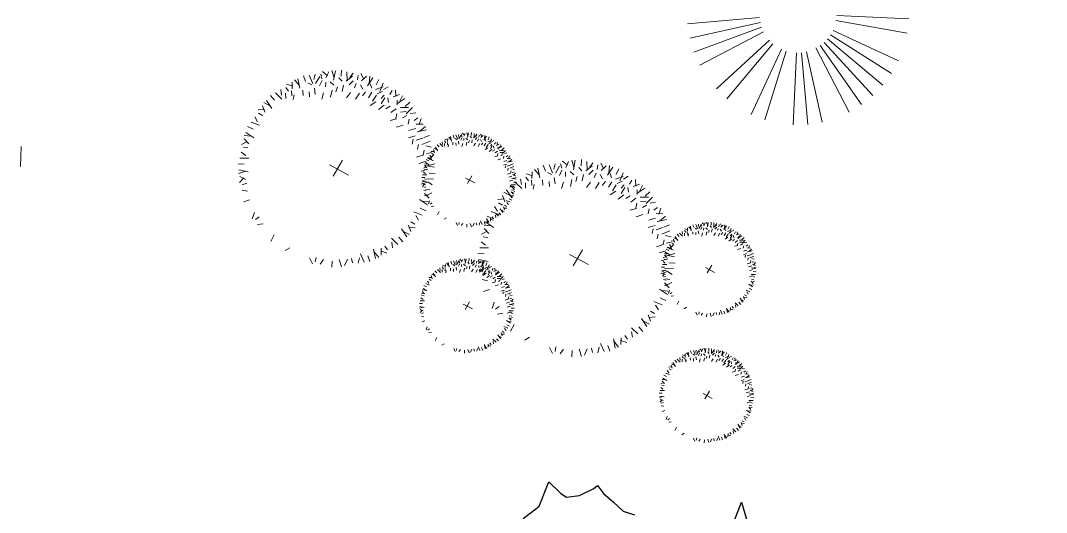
# Model space of a CAD drawing. Header units: millimetres. Extents: x 111 to 1506, y 14 to 566.
# Drawn here: x 224.14 to 226.853, y 204.046 to 205.347 of the extents above; entities that cross this region are included whole.
import ezdxf

# ---------------------------------------------------------------- set-up
doc = ezdxf.new("R2010")
doc.units = ezdxf.units.MM
for name, color, linetype, lineweight in [('ARB-CERCO', 97, 'Continuous', 5), ('ARBOLES', 78, 'Continuous', 5), ('PALMERAS114', 114, 'Continuous', 5)]:
    doc.layers.add(name, color=color, linetype=linetype, lineweight=lineweight)
doc.layers.add('fer', color=8, linetype='Continuous')
doc.styles.add('ATTR', font='romans.shx', dxfattribs={"width": 0.8, "height": 2.52})

# ---------------------------------------------------------------- blocks, each defined once
blk = doc.blocks.new('E1E')
at = {"layer": 'ARBOLES', "ltscale": 0.2}
for p, q in [((94.5376, 57.7708), (94.5376, 57.7708)), ((94.5622, 57.7074), (94.5397, 57.767))]:
    blk.add_line(p, q, dxfattribs=at)
blk = doc.blocks.new('A$C05551F4C')
at = {"color": 0, "linetype": 'ByBlock'}
for p, q in [((-0.0896, 0.3199), (-0.0714, 0.308)), ((-0.0692, 0.3215), (-0.0758, 0.2998)), ((-0.0594, 0.3274), (-0.0488, 0.3042)), ((-0.0497, 0.2957), (-0.0475, 0.328)), ((-0.0255, 0.3123), (-0.0274, 0.3331)), ((-0.0039, 0.3001), (-0.0083, 0.3296)), ((0.0037, 0.3114), (0.0124, 0.3277)), ((0.0297, 0.3073), (0.03, 0.3227)), ((0.0387, 0.3301), (0.051, 0.3121)), ((0.0582, 0.3237), (0.0438, 0.3062)), ((0.0663, 0.2925), (0.0807, 0.3215)), ((0.0694, 0.3255), (0.0704, 0.2999)), ((0.095, 0.2986), (0.1012, 0.3184)), ((-0.1793, 0.2799), (-0.1605, 0.2625)), ((-0.1581, 0.2543), (-0.1685, 0.285)), ((-0.1422, 0.2789), (-0.1518, 0.2974)), ((-0.1175, 0.2759), (-0.1328, 0.3015)), ((-0.1148, 0.2892), (-0.113, 0.3077)), ((-0.0892, 0.2954), (-0.0948, 0.3098)), ((0.1103, 0.279), (0.1176, 0.3079)), ((0.1185, 0.2688), (0.1332, 0.2783)), ((0.1216, 0.2865), (0.136, 0.2983)), ((0.1441, 0.2728), (0.1503, 0.2869)), ((0.1767, 0.277), (0.1567, 0.2664)), ((0.1611, 0.2904), (0.1656, 0.269)), ((-0.1945, 0.239), (-0.2052, 0.2501)), ((-0.2042, 0.2614), (-0.1828, 0.2573)), ((-0.186, 0.2707), (-0.1838, 0.2481)), ((0.1278, 0.2451), (0.1434, 0.2504)), ((0.1363, 0.2555), (0.1509, 0.265)), ((0.1722, 0.2451), (0.1966, 0.2664)), ((0.1878, 0.2744), (0.1789, 0.2504)), ((0.2011, 0.2397), (0.2144, 0.2557)), ((-0.2371, 0.2034), (-0.2531, 0.2168)), ((-0.2158, 0.2234), (-0.2211, 0.2412)), ((0.1562, 0.2235), (0.1709, 0.233)), ((0.1629, 0.2022), (0.1776, 0.2117)), ((0.2015, 0.2158), (0.2012, 0.2313)), ((0.2077, 0.2158), (0.2255, 0.2397)), ((0.2119, 0.2072), (0.2393, 0.2068)), ((0.2211, 0.2184), (0.2388, 0.2238)), ((0.2366, 0.1971), (0.2477, 0.2078)), ((0.1802, 0.1896), (0.1971, 0.2029)), ((0.2122, 0.1917), (0.2316, 0.1933)), ((0.2194, 0.1722), (0.2329, 0.1797)), ((0.2683, 0.1886), (0.2458, 0.1864)), ((0.259, 0.2068), (0.255, 0.1854)), ((0.2775, 0.1819), (0.2601, 0.1631)), ((-0.2839, 0.124), (-0.2956, 0.1383)), ((-0.2877, 0.1635), (-0.2664, 0.1679)), ((-0.2702, 0.1465), (-0.2843, 0.1527)), ((0.1773, 0.1632), (0.1989, 0.1686)), ((0.1982, 0.1408), (0.2209, 0.1482)), ((0.2222, 0.1343), (0.2393, 0.1382)), ((0.238, 0.1512), (0.2412, 0.1673)), ((0.252, 0.1607), (0.2827, 0.1711)), ((0.2632, 0.1339), (0.2682, 0.1486)), ((0.2766, 0.1448), (0.295, 0.1544)), ((0.2342, 0.1166), (0.2547, 0.1233)), ((0.265, 0.1076), (0.2837, 0.1025)), ((0.27, 0.1223), (0.2956, 0.1124)), ((0.2736, 0.1201), (0.2991, 0.1354)), ((0.2869, 0.1174), (0.3053, 0.1156)), ((-0.3229, 0.0718), (-0.2973, 0.0728)), ((0.2224, 0.0927), (0.2445, 0.0904)), ((0.265, 0.0868), (0.2804, 0.0892)), ((0.2753, 0.0607), (0.2838, 0.0747)), ((0.2931, 0.0918), (0.3074, 0.0974)), ((0.3191, 0.0718), (0.2974, 0.0784)), ((0.3175, 0.0922), (0.3056, 0.074)), ((0.2344, 0.0646), (0.2583, 0.0637)), ((0.2548, 0.0502), (0.2721, 0.048)), ((0.2931, 0.0358), (0.3029, 0.0479)), ((0.2934, 0.0523), (0.3257, 0.0501)), ((0.3251, 0.0621), (0.3018, 0.0514)), ((-0.3088, 0.006), (-0.3251, 0.0148)), ((-0.0275, 0), (0.0346, 0)), ((-0.0009, 0.0293), (0.0013, -0.0426)), ((0.2407, 0.0111), (0.2607, 0.0014)), ((0.2566, 0.0113), (0.2805, 0.0104)), ((0.26, 0.0294), (0.2815, 0.0287)), ((0.2858, 0.0105), (0.3017, -0.0008)), ((0.2955, 0.0225), (0.3163, 0.0046)), ((0.2977, 0.0065), (0.3273, 0.0109)), ((0.31, 0.0282), (0.3307, 0.03)), ((0.2423, -0.0195), (0.2645, -0.0285)), ((0.2633, -0.018), (0.2871, -0.0189)), ((0.2787, -0.0091), (0.294, -0.0121)), ((0.2795, -0.0372), (0.2923, -0.0269)), ((0.305, -0.0271), (0.3203, -0.0274)), ((0.309, -0.001), (0.3254, -0.0098)), ((0.2544, -0.0613), (0.2743, -0.0693)), ((0.2566, -0.04), (0.2721, -0.0479)), ((0.2876, -0.0666), (0.301, -0.0586)), ((0.2901, -0.0637), (0.3191, -0.0781)), ((0.3231, -0.0668), (0.2976, -0.0678)), ((0.3213, -0.0555), (0.3038, -0.0412)), ((0.3277, -0.0361), (0.3097, -0.0484)), ((-0.3173, -0.0872), (-0.3053, -0.069)), ((-0.2928, -0.0868), (-0.3072, -0.0924)), ((0.2211, -0.1012), (0.2388, -0.1172)), ((0.2299, -0.0719), (0.2455, -0.0879)), ((0.2455, -0.0852), (0.261, -0.0799)), ((0.2721, -0.0879), (0.2832, -0.1039)), ((0.2854, -0.0799), (0.2987, -0.1039)), ((0.2962, -0.0924), (0.3161, -0.0986)), ((-0.2866, -0.1125), (-0.3051, -0.1106)), ((0.2499, -0.1305), (0.2655, -0.1252)), ((0.2588, -0.1039), (0.2721, -0.1119)), ((0.2766, -0.1077), (0.3056, -0.1149)), ((0.2842, -0.119), (0.2959, -0.1334)), ((-0.2763, -0.1398), (-0.2947, -0.1495)), ((-0.2773, -0.1769), (-0.2599, -0.1581)), ((0.1989, -0.1758), (0.2144, -0.1705)), ((0.21, -0.1545), (0.2277, -0.1705)), ((0.2322, -0.1438), (0.2499, -0.1598)), ((0.2427, -0.1696), (0.264, -0.194)), ((0.2747, -0.1741), (0.264, -0.1541)), ((0.288, -0.1585), (0.2667, -0.163)), ((0.2704, -0.1415), (0.2845, -0.1477)), ((-0.268, -0.1836), (-0.2455, -0.1814)), ((-0.2363, -0.1921), (-0.2474, -0.2028)), ((0.1922, -0.1998), (0.2077, -0.1945)), ((0.2134, -0.2051), (0.2374, -0.2229)), ((0.2166, -0.1811), (0.2344, -0.1971)), ((0.2374, -0.1985), (0.2534, -0.2118)), ((0.272, -0.1851), (0.248, -0.1763)), ((-0.2208, -0.2135), (-0.2386, -0.2188)), ((-0.2075, -0.2108), (-0.2252, -0.2348)), ((-0.2008, -0.2348), (-0.2141, -0.2507)), ((-0.172, -0.2401), (-0.1964, -0.2614)), ((0.1545, -0.2291), (0.1722, -0.2451)), ((0.1678, -0.2104), (0.1855, -0.2264)), ((0.1855, -0.2264), (0.2011, -0.2211)), ((0.1948, -0.234), (0.2054, -0.2451)), ((0.2161, -0.2184), (0.2214, -0.2362)), ((-0.1875, -0.2694), (-0.1786, -0.2454)), ((-0.1764, -0.2721), (-0.1564, -0.2614)), ((-0.1609, -0.2854), (-0.1653, -0.2641)), ((-0.1439, -0.2678), (-0.15, -0.2819)), ((-0.1101, -0.274), (-0.1173, -0.303)), ((0.0968, -0.269), (0.1145, -0.285)), ((0.1177, -0.2709), (0.1331, -0.2965)), ((0.1345, -0.2477), (0.1523, -0.2637)), ((0.1424, -0.274), (0.1521, -0.2924)), ((0.1584, -0.2493), (0.1687, -0.2801)), ((0.1795, -0.2749), (0.1608, -0.2575)), ((0.2045, -0.2564), (0.1831, -0.2524)), ((0.1862, -0.2657), (0.184, -0.2431)), ((-0.1214, -0.2816), (-0.1357, -0.2933)), ((-0.0947, -0.2936), (-0.1009, -0.3135)), ((-0.066, -0.2875), (-0.0804, -0.3165)), ((-0.0692, -0.3205), (-0.0702, -0.295)), ((-0.0579, -0.3187), (-0.0435, -0.3012)), ((-0.0385, -0.3251), (-0.0507, -0.3071)), ((-0.0295, -0.3023), (-0.0298, -0.3177)), ((-0.0034, -0.3064), (-0.0122, -0.3228)), ((0.0041, -0.2951), (0.0085, -0.3246)), ((0.0258, -0.3074), (0.0277, -0.3281)), ((0.05, -0.2907), (0.0478, -0.3231)), ((0.0597, -0.3224), (0.049, -0.2992)), ((0.0694, -0.3165), (0.076, -0.2948)), ((0.0898, -0.3149), (0.0716, -0.303)), ((0.0894, -0.2905), (0.095, -0.3048)), ((0.1151, -0.2843), (0.1132, -0.3027))]:
    blk.add_line(p, q, dxfattribs=at)
blk = doc.blocks.new('EVG7')
for p, q in [((-6.59, 19.1), (-16.71, 56.87)), ((-3.91, 19.67), (-9.01, 58.4)), ((1.55, 19.67), (6.65, 58.4)), ((4.23, 19.1), (14.35, 56.87)), ((-11.62, 16.99), (-31.18, 50.87)), ((-9.21, 18.3), (-24.14, 54.35)), ((6.85, 18.3), (21.78, 54.35)), ((9.26, 16.99), (28.82, 50.87)), ((-13.82, 15.38), (-37.7, 46.51)), ((-16, 13.74), (-43.6, 41.34)), ((-17.84, 11.7), (-48.78, 35.44)), ((15.48, 11.7), (46.42, 35.44)), ((17.04, 9.43), (50.78, 28.91)), ((-20.59, 6.96), (-56.61, 21.87)), ((18.24, 6.96), (54.25, 21.87)), ((-21.61, 4.39), (-59.13, 14.44)), ((19.8, 1.68), (58.31, 6.74)), ((-22.19, -1.09), (-61.18, -1.09)), ((-22.16, -3.85), (-60.66, -8.92)), ((19.8, -3.85), (58.31, -8.92)), ((19.83, -1.09), (58.82, -1.09)), ((-20.59, -9.13), (-56.61, -24.05)), ((19.25, -6.56), (56.78, -16.62)), ((-19.4, -11.61), (-53.14, -31.09)), ((-17.84, -13.87), (-48.78, -37.61)), ((13.64, -15.91), (41.25, -43.51)), ((15.48, -13.87), (46.42, -37.61)), ((-13.82, -17.56), (-37.7, -48.69)), ((-11.62, -19.17), (-31.18, -53.05)), ((-9.21, -20.47), (-24.14, -56.52)), ((-6.59, -21.27), (-16.71, -59.04)), ((-3.91, -21.84), (-9.01, -60.57)), ((-1.18, -22.12), (-1.18, -61.09)), ((4.23, -21.27), (14.35, -59.04)), ((6.85, -20.47), (21.78, -56.52)), ((9.26, -19.17), (28.82, -53.05)), ((11.46, -17.56), (35.35, -48.69))]:
    blk.add_line(p, q)
at = {"style": 'ATTR', "width": 0.8, "flags": 9}
blk.add_attdef('ESTCODE', (0, 0), '', height=0.7, dxfattribs=at)
blk = doc.blocks.new('tr')
at = {"layer": 'fer', "color": 97}
for p, q in [((1378.6934, 205.7902), (1377.9435, 205.3482)), ((1378.6934, 205.7902), (1377.9435, 205.3482)), ((1377.9435, 205.3482), (1377.9614, 205.3915)), ((1377.9435, 205.3482), (1377.9614, 205.3915)), ((1377.9435, 205.3482), (1377.9435, 205.3482)), ((1377.9435, 205.3482), (1377.9435, 205.3482)), ((1378.2054, 205.1749), (1378.1875, 205.2009)), ((1378.2054, 205.1749), (1378.1875, 205.2009)), ((1378.2113, 205.1402), (1378.2054, 205.1749)), ((1378.2113, 205.1402), (1378.2054, 205.1749)), ((1378.2113, 205.1402), (1378.2113, 205.1402)), ((1378.2173, 205.1056), (1378.2113, 205.1402)), ((1378.2113, 205.1402), (1378.2113, 205.1402)), ((1378.2173, 205.1056), (1378.2113, 205.1402)), ((1378.2173, 205.0796), (1378.2173, 205.1056)), ((1378.2173, 205.0796), (1378.2173, 205.1056)), ((1378.2292, 205.0796), (1378.2173, 205.0796)), ((1378.2292, 205.0796), (1378.2173, 205.0796)), ((1378.2709, 205.0709), (1378.2292, 205.0796)), ((1378.2709, 205.0709), (1378.2292, 205.0796)), ((1378.3006, 205.0536), (1378.2709, 205.0709)), ((1378.3006, 205.0536), (1378.2709, 205.0709)), ((1378.3066, 205.0363), (1378.3006, 205.0536)), ((1378.3066, 205.0363), (1378.3006, 205.0536)), ((1378.3125, 204.9929), (1378.3066, 205.0363)), ((1378.3125, 204.9929), (1378.3066, 205.0363)), ((1378.372, 205.0276), (1378.3125, 204.9929)), ((1378.372, 205.0276), (1378.3125, 204.9929)), ((1378.3839, 205.0276), (1378.372, 205.0276)), ((1378.3839, 205.0276), (1378.372, 205.0276)), ((1378.4256, 205.0276), (1378.3839, 205.0276)), ((1378.4256, 205.0276), (1378.3839, 205.0276))]:
    blk.add_line(p, q, dxfattribs=at)

msp = doc.modelspace()

# ---------------------------------------------------------------- block references
at = {"lineweight": 100, "rotation": 217.9147716791315}
msp.add_blockref('tr', (1186.95743, 1212.80825), dxfattribs=at)
at = {"layer": 'ARB-CERCO'}
for p, xscale, yscale, zscale, rotation in [((224.97765, 204.95392), 0.786722348914222, 0.786722348914222, 0.786722348914222, 59.94184765909385), ((225.32676, 204.92492), 0.3774895201833683, 0.3774895201833683, 0.3774895201833683, 59.94184765910946), ((225.61186, 204.71705), 0.786722348914222, 0.786722348914222, 0.786722348914222, 59.94184765909385), ((225.96097, 204.68806), 0.3774895201833683, 0.3774895201833683, 0.3774895201833683, 59.94184765910946), ((225.32056, 204.59179), 0.3774895201833683, 0.3774895201833683, 0.3774895201833683, 59.94184765910946), ((225.95478, 204.35492), 0.3774895201833683, 0.3774895201833683, 0.3774895201833683, 59.94184765910946)]:
    msp.add_blockref('A$C05551F4C', p, dxfattribs=dict(at, xscale=xscale, yscale=yscale, zscale=zscale, rotation=rotation))
at = {"layer": 'ARBOLES', "color": 0, "xscale": 0.8310831642732954, "yscale": 0.8310831642732954, "zscale": 0.8310831642732954, "rotation": 157.9147716791316}
msp.add_blockref('E1E', (314.99625, 219.90565), dxfattribs=at)
at = {"layer": 'PALMERAS114', "extrusion": (0, 0, -1), "xscale": -0.004880888891868356, "yscale": 0.004880888891718753, "zscale": -0.004880888891868356, "rotation": 294.9205878507973}
for p in [(-226.46113, 205.70438), (-226.19321, 205.37125)]:
    msp.add_blockref('EVG7', p, dxfattribs=at)

doc.saveas('drawing.dxf')
